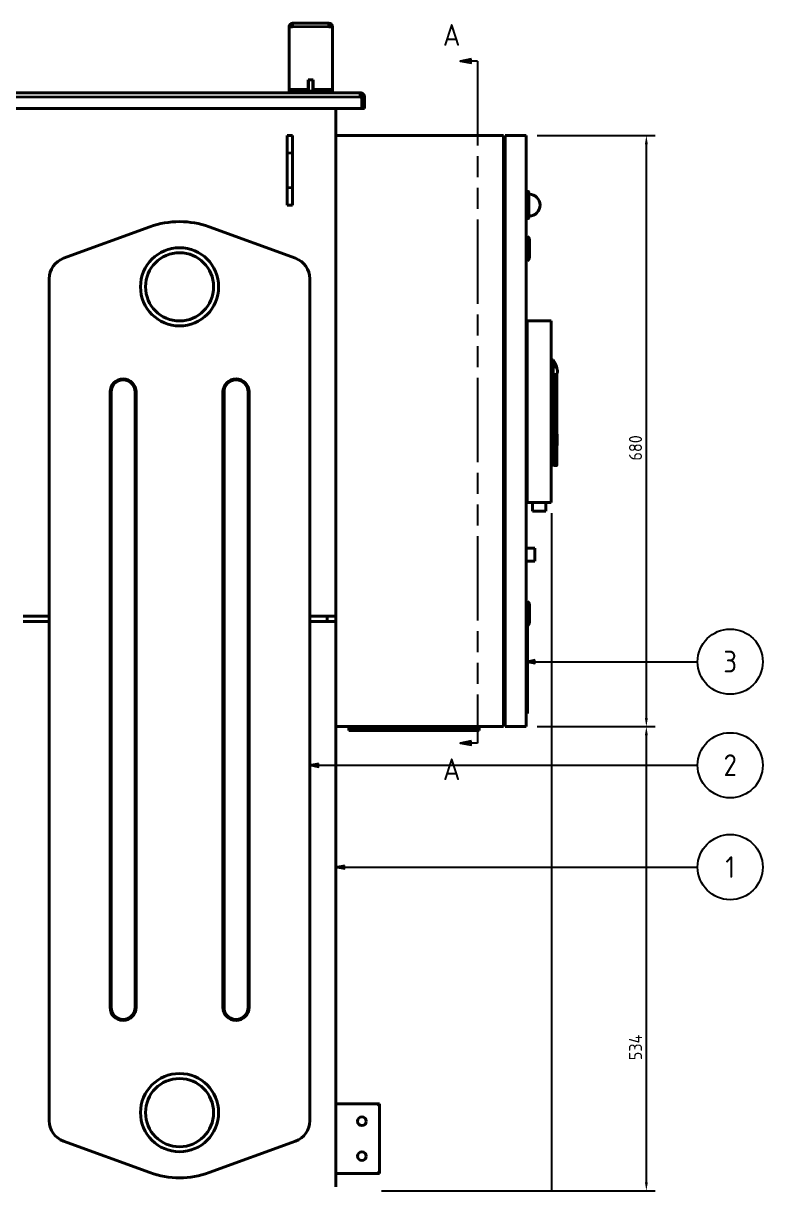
# Model space of a CAD drawing. Header units: millimetres. Extents: x 0 to 5945, y 0 to 4205.
# Drawn here: x 2806 to 3657, y 902 to 2238 of the extents above; entities that cross this region are included whole.
import ezdxf

# ---------------------------------------------------------------- set-up
doc = ezdxf.new("R2010")
doc.units = ezdxf.units.MM
doc.header["$LTSCALE"] = 5
doc.linetypes.add('CHAIN', pattern=[0.3543, 0.2362, -0.0295, 0.0591, -0.0295])
doc.linetypes.add('DOUBLE_DASH_CHAIN', pattern=[1.2403, 0.6614, -0.0827, 0.1654, -0.0827, 0.1654, -0.0827])
for name, color, linetype, lineweight in [('가시적인 것(ISO)', 3, 'Continuous', 40), ('가시적인 좁은 것(ISO)', 3, 'Continuous', 35), ('기호(ISO)', 5, 'Continuous', 25), ('단면선(ISO)', 7, 'CHAIN', 25), ('치수(ISO)', 2, 'Continuous', 25)]:
    doc.layers.add(name, color=color, linetype=linetype, lineweight=lineweight)
doc.styles.add('부품번호텍스트_PSTEK_POSCO', font='isocp.shx')
doc.styles.add('치수 텍스트_PSTEK_POSCO', font='isocp.shx')
doc.dimstyles.new('치수_PSTEK_POSCO', dxfattribs={"dimscale": 5, "dimtxt": 3, "dimasz": 2, "dimexe": 2, "dimexo": 2.5, "dimgap": 1, "dimtad": 1, "dimrnd": 1e-08, "dimdsep": 46, "dimtxsty": '치수 텍스트_PSTEK_POSCO', "dimcen": 0.09, "dimdle": 10, "dimclrd": 7, "dimclre": 7, "dimclrt": 2, "dimadec": 1, "dimazin": 2, "dimtfac": 1, "dimtmove": 0, "dimatfit": 3, "dimfxl": 0, "dimtolj": 1, "dimlwd": -1, "dimlwe": -1, "dimarcsym": 0})

# ---------------------------------------------------------------- blocks, each defined once
blk = doc.blocks.new('*D27')
at = {"layer": 'Defpoints', "color": 0, "transparency": 16777216}
for p in [(3385, 1428.8), (3523.4, 1428.8), (3206, 894.8)]:
    blk.add_point(p, dxfattribs=at)
at = {"layer": '치수(ISO)', "color": 7, "transparency": 16777216}
for p, q in [((3397.5, 1428.8), (3533.4, 1428.8)), ((3523.4, 904.8), (3523.4, 1418.8)), ((3218.5, 894.8), (3533.4, 894.8))]:
    blk.add_line(p, q, dxfattribs=at)
for points in [[(3521.7, 1418.8), (3525.1, 1418.8), (3523.4, 1428.8)], [(3521.7, 904.8), (3525.1, 904.8), (3523.4, 894.8)]]:
    blk.add_solid(points, dxfattribs=at)
at = {"layer": '치수(ISO)', "color": 2, "transparency": 16777216, "insert": (3510.9, 1045.1), "char_height": 15, "attachment_point": 4, "rotation": 90, "style": '치수 텍스트_PSTEK_POSCO'}
blk.add_mtext('\\A1;534', dxfattribs=at)
blk = doc.blocks.new('*D28')
at = {"layer": 'Defpoints', "color": 0, "transparency": 16777216}
for p in [(3385, 2108.8), (3523.4, 2108.8), (3385, 1428.8)]:
    blk.add_point(p, dxfattribs=at)
at = {"layer": '치수(ISO)', "color": 7, "transparency": 16777216}
for p, q in [((3397.5, 2108.8), (3533.4, 2108.8)), ((3523.4, 1438.8), (3523.4, 2098.8)), ((3397.5, 1428.8), (3533.4, 1428.8))]:
    blk.add_line(p, q, dxfattribs=at)
for points in [[(3521.7, 2098.8), (3525.1, 2098.8), (3523.4, 2108.8)], [(3521.7, 1438.8), (3525.1, 1438.8), (3523.4, 1428.8)]]:
    blk.add_solid(points, dxfattribs=at)
at = {"layer": '치수(ISO)', "color": 2, "transparency": 16777216, "insert": (3510.9, 1734.9), "char_height": 15, "attachment_point": 4, "rotation": 90, "style": '치수 텍스트_PSTEK_POSCO'}
blk.add_mtext('\\A1;680', dxfattribs=at)
blk = doc.blocks.new('2dTransSection0')
at = {"layer": '단면선(ISO)', "linetype": 'Continuous'}
for p, q in [((664.31, 439.4), (661.81, 438.9)), ((664.31, 438.9), (661.81, 438.9)), ((661.81, 438.9), (664.31, 438.4)), ((664.31, 438.4), (664.31, 439.4)), ((665.81, 438.9), (664.31, 438.9)), ((665.81, 438.9), (665.81, 434.99)), ((665.81, 285.88), (665.81, 281.97)), ((664.31, 282.47), (661.81, 281.97)), ((664.31, 281.97), (661.81, 281.97)), ((661.81, 281.97), (664.31, 281.47)), ((664.31, 281.47), (664.31, 282.47)), ((665.81, 281.97), (664.31, 281.97))]:
    blk.add_line(p, q, dxfattribs=at)
at = {"layer": '단면선(ISO)', "linetype": 'DOUBLE_DASH_CHAIN', "ltscale": 5.875072}
blk.add_line((665.81, 438.9), (665.81, 281.97), dxfattribs=at)
at = {"layer": '단면선(ISO)', "linetype": 'Continuous', "flags": 128}
for points in [[(664.31, 439.4), (661.81, 438.9), (664.31, 438.4), (664.31, 439.4)], [(664.31, 282.47), (661.81, 281.97), (664.31, 281.47), (664.31, 282.47)]]:
    blk.add_lwpolyline(points, dxfattribs=at)
at = {"layer": '단면선(ISO)'}
for points in [[(664.31, 439.4), (661.81, 438.9), (664.31, 438.4), (664.31, 439.4)], [(664.31, 282.47), (661.81, 281.97), (664.31, 281.47), (664.31, 282.47)]]:
    blk.add_solid(points, dxfattribs=at)
at = {"layer": '단면선(ISO)', "char_height": 5, "attachment_point": 7, "style": '부품번호텍스트_PSTEK_POSCO'}
for insert in [(657.83, 442.4), (657.83, 273.45)]:
    blk.add_mtext('A', dxfattribs=dict(at, insert=insert))
blk = doc.blocks.new('*D33')
at = {"layer": 'Defpoints', "color": 0, "transparency": 16777216}
for p in [(3414, 1686.8), (1759.5, 1105.8), (3414, 561.9)]:
    blk.add_point(p, dxfattribs=at)
at = {"layer": '치수(ISO)', "color": 7, "transparency": 16777216}
for p, q in [((3414, 1674.3), (3414, 551.9)), ((1759.5, 1093.3), (1759.5, 551.9)), ((1769.5, 561.9), (3404, 561.9))]:
    blk.add_line(p, q, dxfattribs=at)
for points in [[(1769.5, 563.6), (1769.5, 560.3), (1759.5, 561.9)], [(3404, 563.6), (3404, 560.3), (3414, 561.9)]]:
    blk.add_solid(points, dxfattribs=at)
at = {"layer": '치수(ISO)', "color": 2, "transparency": 16777216, "insert": (2560.9, 574.4), "char_height": 15, "attachment_point": 4, "style": '치수 텍스트_PSTEK_POSCO'}
blk.add_mtext('\\A1;1654.5', dxfattribs=at)

msp = doc.modelspace()

# ---------------------------------------------------------------- linework, layer by layer
at = {"layer": '가시적인 것(ISO)'}
for p, q in [((3115.9931, 2234.0118), (3111.9931, 2234.0118)), ((3111.9931, 2162.0118), (3111.9931, 2234.0118)), ((3115.9931, 2234.0118), (3115.9931, 2238.0118)), ((3115.9931, 2238.0118), (3157.9931, 2238.0118)), ((3157.9931, 2238.0118), (3157.9931, 2234.0118)), ((3161.9931, 2234.0118), (3157.9931, 2234.0118)), ((3161.9931, 2234.0118), (3161.9931, 2162.0118)), ((3139.9931, 2173.0118), (3133.9931, 2173.0118)), ((3133.9931, 2160.0118), (3133.9931, 2173.0118)), ((3139.9931, 2160.0118), (3139.9931, 2173.0118)), ((2447.9931, 2158.0118), (3193.9931, 2158.0118)), ((3111.9931, 2160.0118), (3111.9931, 2162.0118)), ((3114.9931, 2160.0118), (3111.9931, 2160.0118)), ((3111.9931, 2160.0118), (3111.9931, 2158.0118)), ((3114.9931, 2158.0118), (3114.9931, 2160.0118)), ((3114.9931, 2160.0118), (3158.9931, 2160.0118)), ((3161.9931, 2160.0118), (3158.9931, 2160.0118)), ((3158.9931, 2160.0118), (3158.9931, 2158.0118)), ((3161.9931, 2160.0118), (3161.9931, 2162.0118)), ((3161.9931, 2158.0118), (3161.9931, 2160.0118)), ((3195.7224, 2153.0118), (3193.9931, 2153.0118)), ((3195.7224, 2153.0118), (3195.7224, 2140.0118)), ((3195.7931, 2140.0118), (3195.7931, 2153.0118)), ((3195.7931, 2153.0118), (3198.9931, 2153.0118)), ((3198.9931, 2153.0118), (3198.9931, 2140.0118)), ((2446.2638, 2140.0118), (3195.7224, 2140.0118)), ((3165.9931, 2108.8118), (3165.9931, 2140.0118)), ((3195.7931, 2149.8118), (3195.7224, 2149.8118)), ((3195.7224, 2143.8118), (3195.7931, 2143.8118)), ((3198.9931, 2140.0118), (3195.7931, 2140.0118)), ((3109.9931, 2088.8118), (3109.9931, 2108.8118)), ((3115.9931, 2108.8118), (3109.9931, 2108.8118)), ((3115.9931, 2108.8118), (3115.9931, 2088.8118)), ((3165.9931, 2108.8118), (3165.9931, 1428.8118)), ((3165.9931, 2108.8118), (3358.9931, 2108.8118)), ((3358.9931, 2108.8118), (3358.9931, 1428.8118)), ((3360.9931, 1428.8118), (3360.9931, 2108.8118)), ((3360.9931, 2108.8118), (3384.9931, 2108.8118)), ((3384.9931, 1428.8118), (3384.9931, 2108.8118)), ((3109.9931, 2088.8118), (3109.9931, 2048.8118)), ((3115.9931, 2048.8118), (3115.9931, 2088.8118)), ((3358.9931, 2078.8118), (3360.9931, 2078.8118)), ((3109.9931, 2028.8118), (3109.9931, 2048.8118)), ((3115.9931, 2048.8118), (3115.9931, 2028.8118)), ((3387.7041, 2044.3921), (3384.9931, 2045.0652)), ((3387.7041, 2013.2315), (3387.7041, 2044.3921)), ((3387.9931, 2044.0118), (3387.7041, 2044.3921)), ((3387.9931, 2013.6118), (3387.9931, 2044.0118)), ((3387.9931, 2041.3118), (3388.5931, 2041.3118)), ((3109.9931, 2028.8118), (3115.9931, 2028.8118)), ((3387.7041, 2013.2315), (3384.9931, 2012.5584)), ((3387.9931, 2013.6118), (3387.7041, 2013.2315)), ((3387.9931, 2016.3118), (3388.5931, 2016.3118)), ((2951.7911, 2003.781), (2852.4426, 1967.6211)), ((3119.5436, 1967.6211), (3020.1951, 2003.781)), ((3384.9931, 1992.8118), (3386.4931, 1992.8118)), ((3386.4931, 1964.8118), (3386.4931, 1992.8118)), ((3388.9931, 1990.3118), (3386.4931, 1992.8118)), ((3358.9931, 1988.0728), (3360.9931, 1988.5398)), ((3359.5789, 1980.5948), (3358.9931, 1983.1242)), ((3360.8088, 1980.882), (3359.5789, 1980.5948)), ((3359.7059, 1988.3118), (3359.7084, 1988.3118)), ((3360.0165, 1988.3118), (3359.7084, 1988.3118)), ((3360.9885, 1979.3118), (3359.7152, 1979.3118)), ((3359.7152, 1978.3118), (3359.7152, 1979.3118)), ((3360.9885, 1978.3118), (3359.7152, 1978.3118)), ((3360.9931, 1980.9251), (3360.8088, 1980.882)), ((3360.9931, 1979.3118), (3360.9885, 1979.3118)), ((3360.9931, 1978.3118), (3360.9885, 1978.3118)), ((3388.9931, 1990.3118), (3388.9931, 1967.3118)), ((3358.9931, 1974.4994), (3359.5789, 1977.0287)), ((3358.9931, 1969.5508), (3360.9931, 1969.0837)), ((3360.8088, 1976.7415), (3359.5789, 1977.0287)), ((3359.7059, 1969.3118), (3359.7084, 1969.3118)), ((3360.0165, 1969.3118), (3359.7084, 1969.3118)), ((3360.9931, 1976.6985), (3360.8088, 1976.7415)), ((3384.9931, 1964.8118), (3386.4931, 1964.8118)), ((3388.9931, 1967.3118), (3386.4931, 1964.8118)), ((2835.9931, 1944.1288), (2835.9931, 975.4947)), ((3135.9931, 975.4947), (3135.9931, 1944.1288)), ((3385.9931, 1895.8118), (3413.9931, 1895.8118)), ((3385.9931, 1895.8118), (3385.9931, 1686.8118)), ((3413.9931, 1895.8118), (3413.9931, 1686.8118)), ((3384.9931, 1868.8118), (3385.9931, 1868.8118)), ((3416.2622, 1850.9628), (3413.9931, 1850.9628)), ((3416.2622, 1834.1765), (3416.2622, 1746.8226)), ((3420.4595, 1834.3839), (3420.4595, 1764.847)), ((3419.2146, 1746.8149), (3419.2146, 1826.8118)), ((2905.9931, 1105.8118), (2905.9931, 1813.8118)), ((2907.1849, 1105.8118), (2907.1849, 1813.8118)), ((2934.8014, 1813.8118), (2934.8014, 1105.8118)), ((2935.9931, 1813.8118), (2935.9931, 1105.8118)), ((3035.9931, 1105.8118), (3035.9931, 1813.8118)), ((3037.1849, 1105.8118), (3037.1849, 1813.8118)), ((3064.8014, 1813.8118), (3064.8014, 1105.8118)), ((3065.9931, 1813.8118), (3065.9931, 1105.8118)), ((3420.7008, 1752.6618), (3420.7008, 1764.9618)), ((3420.4595, 1752.7765), (3420.4595, 1730.2289)), ((3415.7622, 1732.1091), (3413.9931, 1732.1091)), ((3416.2622, 1735.6796), (3416.2622, 1730.2118)), ((3417.2622, 1729.2118), (3420.1395, 1729.2118)), ((3384.9931, 1713.8118), (3385.9931, 1713.8118)), ((3385.9931, 1686.8118), (3413.9931, 1686.8118)), ((3392.4931, 1686.8118), (3392.4931, 1676.8118)), ((3407.4931, 1686.8118), (3407.4931, 1676.8118)), ((3392.4931, 1676.8118), (3407.4931, 1676.8118)), ((3384.9931, 1634.3118), (3394.9931, 1634.3118)), ((3394.9931, 1619.3118), (3394.9931, 1634.3118)), ((3384.9931, 1619.3118), (3394.9931, 1619.3118)), ((3358.9931, 1568.0728), (3360.9931, 1568.5398)), ((3359.7059, 1568.3118), (3359.7084, 1568.3118)), ((3360.0165, 1568.3118), (3359.7084, 1568.3118)), ((3384.9931, 1572.8118), (3386.4931, 1572.8118)), ((3386.4931, 1544.8118), (3386.4931, 1572.8118)), ((3388.9931, 1570.3118), (3386.4931, 1572.8118)), ((3388.9931, 1570.3118), (3388.9931, 1547.3118)), ((2805.9931, 1555.8118), (2835.9931, 1555.8118)), ((3135.9931, 1555.8118), (3155.9931, 1555.8118)), ((3165.9931, 1555.8118), (3155.9931, 1555.8118)), ((3155.9931, 1555.8118), (3155.9931, 1549.8118)), ((3359.5789, 1560.5948), (3358.9931, 1563.1242)), ((3358.9931, 1554.4994), (3359.5789, 1557.0287)), ((3360.8088, 1560.882), (3359.5789, 1560.5948)), ((3360.8088, 1556.7415), (3359.5789, 1557.0287)), ((3360.9885, 1559.3118), (3359.7152, 1559.3118)), ((3359.7152, 1558.3118), (3359.7152, 1559.3118)), ((3360.9885, 1558.3118), (3359.7152, 1558.3118)), ((3360.9931, 1560.9251), (3360.8088, 1560.882)), ((3360.9931, 1556.6985), (3360.8088, 1556.7415)), ((3360.9931, 1559.3118), (3360.9885, 1559.3118)), ((3360.9931, 1558.3118), (3360.9885, 1558.3118)), ((2805.9931, 1549.8118), (2835.9931, 1549.8118)), ((3135.9931, 1549.8118), (3155.9931, 1549.8118)), ((3155.9931, 1549.8118), (3165.9931, 1549.8118)), ((3358.9931, 1549.5508), (3360.9931, 1549.0837)), ((3359.7059, 1549.3118), (3359.7084, 1549.3118)), ((3360.0165, 1549.3118), (3359.7084, 1549.3118)), ((3384.9931, 1544.8118), (3386.4931, 1544.8118)), ((3388.9931, 1547.3118), (3386.4931, 1544.8118)), ((3386.4931, 1443.8118), (3386.4931, 1544.8118)), ((3386.5031, 1544.8218), (3386.5031, 1453.8118)), ((3358.9931, 1458.8118), (3360.9931, 1458.8118)), ((3386.4931, 1443.8118), (3384.9931, 1443.8118)), ((3386.4931, 1453.8118), (3386.5031, 1453.8118)), ((3386.4931, 1448.8118), (3386.5031, 1448.8118)), ((3386.5031, 1453.8118), (3386.5031, 1448.8118)), ((3165.9931, 899.3118), (3165.9931, 1428.8118)), ((3165.9931, 1428.8118), (3358.9931, 1428.8118)), ((3180.9931, 1425.8118), (3180.9931, 1428.8118)), ((3180.9931, 1425.8118), (3330.9931, 1425.8118)), ((3180.9931, 1425.8118), (3180.9931, 1424.2118)), ((3180.9931, 1424.2118), (3183.9931, 1424.2118)), ((3183.9931, 1424.2118), (3183.9931, 1425.8118)), ((3327.9931, 1425.8118), (3183.9931, 1425.8118)), ((3183.9931, 1424.2118), (3327.9931, 1424.2118)), ((3327.9931, 1425.8118), (3327.9931, 1424.2118)), ((3327.9931, 1424.2118), (3330.9931, 1424.2118)), ((3330.9931, 1425.8118), (3330.9931, 1428.8118)), ((3330.9931, 1424.2118), (3330.9931, 1425.8118)), ((3384.9931, 1428.8118), (3360.9931, 1428.8118)), ((3165.9931, 994.8118), (3212.9931, 994.8118)), ((3213.4931, 994.8118), (3212.9931, 994.8118)), ((3213.4931, 994.8118), (3215.9931, 994.8118)), ((3215.9931, 994.8118), (3215.9931, 991.8118)), ((3215.9931, 917.8118), (3215.9931, 991.8118)), ((2852.4426, 952.0024), (2951.7911, 915.8425)), ((3020.1951, 915.8425), (3119.5436, 952.0024)), ((3165.9931, 914.8118), (3212.9931, 914.8118)), ((3212.9931, 914.8118), (3213.4931, 914.8118)), ((3215.9931, 914.8118), (3213.4931, 914.8118)), ((3215.9931, 917.8118), (3215.9931, 914.8118))]:
    msp.add_line(p, q, dxfattribs=at)
for centre, radius in [((2985.9931, 1934.8118), 45), ((2985.9931, 1934.8118), 39.2265), ((2985.9931, 984.8118), 45), ((2985.9931, 984.8118), 39.2265), ((3195.9931, 974.8118), 5), ((3195.9931, 934.8118), 5)]:
    msp.add_circle(centre, radius, dxfattribs=at)
for centre, radius, start, end in [((3115.9931, 2234.0118), 4, 90, 180), ((3115.9931, 2234.0118), 2, 90, 180), ((3157.9931, 2234.0118), 4, 0, 90), ((3157.9931, 2234.0118), 2, 0, 90), ((3388.5931, 2028.8118), 12.5, 270, 90), ((2985.9931, 1909.8118), 100, 70, 110), ((2860.9931, 1944.1288), 25, 110, 180), ((3110.9931, 1944.1288), 25, 0, 70), ((3385.2303, 1832.2876), 36.218, 17.1715826, 31.0397636), ((3391.3431, 1834.1765), 29.82, 4.3373602, 17.1715826), ((2920.9931, 1813.8118), 15, 0, 180), ((2920.9931, 1813.8118), 13.8082, 0, 180), ((3050.9931, 1813.8118), 15, 0, 180), ((3050.9931, 1813.8118), 13.8082, 0, 180), ((3420.2008, 1764.9618), 0.5, 0, 58.841471), ((3420.2008, 1752.6618), 0.5, 301.1584721, 0), ((3396.2995, 1746.9314), 22.9153, 330.4303329, 359.708504), ((3417.2622, 1730.2118), 1, 180, 270), ((2920.9931, 1105.8118), 15, 180, 0), ((2920.9931, 1105.8118), 13.8082, 180, 0), ((3050.9931, 1105.8118), 15, 180, 0), ((3050.9931, 1105.8118), 13.8082, 180, 0), ((3212.9931, 991.8118), 3, 0, 90), ((2860.9931, 975.4947), 25, 180, 250), ((3110.9931, 975.4947), 25, 290, 0), ((2985.9931, 1009.8118), 100, 250, 290), ((3212.9931, 917.8118), 3, 270, 0)]:
    msp.add_arc(centre, radius, start, end, dxfattribs=at)
for points, knots in [([(3193.9931, 2158.0118), (3193.9931, 2157.7228), (3193.9931, 2157.2893), (3193.9931, 2156.107), (3193.9931, 2155.7153), (3193.9931, 2155.277), (3193.9931, 2154.8118)], [0, 0, 0, 0, 0.5750445893, 0.5750445893, 0.5750445893, 0.7655533801, 0.7655533801, 0.7655533801, 0.7655533801]), ([(3193.9931, 2158.0118), (3195.4986, 2158.0118), (3196.988, 2157.2893), (3197.9199, 2156.107), (3198.2287, 2155.7153), (3198.4783, 2155.277), (3198.6579, 2154.8118)], [0, 0, 0, 0, 0.5750445894, 0.5750445894, 0.5750445894, 0.7655533801, 0.7655533801, 0.7655533801, 0.7655533801]), ([(3195.7931, 2153.0118), (3195.7931, 2153.7114), (3195.345, 2154.3909), (3194.7018, 2154.6664), (3194.4786, 2154.762), (3194.2359, 2154.8118), (3193.9931, 2154.8118)], [-1, -1, -1, -1, -0.257620627, -0.257620627, -0.257620627, 0, 0, 0, 0]), ([(3416.2622, 1841.8767), (3416.2622, 1842.9611), (3416.2622, 1844.0007), (3416.2622, 1845.9416), (3416.2622, 1846.8396), (3416.2622, 1848.0376), (3416.2622, 1848.4114), (3416.2623, 1849.273), (3416.2622, 1849.7228), (3416.2622, 1850.2806), (3416.2622, 1850.4465), (3416.2623, 1850.7366), (3416.2622, 1850.8608), (3416.2622, 1850.9628)], [-1.437387601, -1.437387601, -1.437387601, -1.437387601, -1.077997962, -1.077997962, -0.718291007, -0.718291007, -0.538641982, -0.538641982, -0.269197769, -0.269197769, -0.134517837, -0.134517837, -0.000001, -0.000001, -0.000001, -0.000001]), ([(3416.2622, 1834.1765), (3416.2622, 1835.4993), (3416.2622, 1836.8238), (3416.2622, 1838.7649), (3416.2622, 1839.4043), (3416.2622, 1840.66), (3416.2622, 1841.2765), (3416.2622, 1841.8767)], [-0.7941828245, -0.7941828245, -0.7941828245, -0.7941828245, -0.3970604794, -0.3970604794, -0.1985164002, -0.1985164002, -0.000001, -0.000001, -0.000001, -0.000001]), ([(3420.3679, 1834.0879), (3420.1365, 1833.3393), (3419.8928, 1832.4441), (3419.5003, 1830.5164), (3419.3454, 1829.4616), (3419.2335, 1827.8669), (3419.2146, 1827.3383), (3419.2146, 1826.8118)], [0, 0, 0, 0, 0.3390208391, 0.3390208391, 0.6669325087, 0.6669325087, 0.8249051209, 0.8249051209, 0.8249051209, 0.8249051209]), ([(3421.0662, 1836.324), (3420.9688, 1836.0149), (3420.8203, 1835.543), (3420.553, 1834.6854), (3420.4635, 1834.3972), (3420.3679, 1834.0879)], [0, 0, 0, 0, 0.3156978564, 0.3156978564, 0.4551178764, 0.4551178764, 0.4551178764, 0.4551178764]), ([(3420.4595, 1752.7765), (3420.3806, 1753.1074), (3420.2821, 1753.5476), (3420.0745, 1754.6359), (3419.9521, 1755.3921), (3419.7779, 1757.0539), (3419.729, 1757.9597), (3419.729, 1758.8118), (3419.729, 1759.6638), (3419.7779, 1760.5697), (3419.9521, 1762.2314), (3420.0745, 1762.9877), (3420.2821, 1764.076), (3420.3806, 1764.5162), (3420.4595, 1764.847)], [-0.721518367, -0.721518367, -0.721518367, -0.721518367, -0.511214098, -0.511214098, -0.255607049, -0.255607049, 0, 0, 0, 0.255607049, 0.255607049, 0.511214098, 0.511214098, 0.721518367, 0.721518367, 0.721518367, 0.721518367]), ([(3416.2622, 1735.7322), (3416.2622, 1736.4326), (3416.2622, 1737.2113), (3416.2622, 1738.9001), (3416.2622, 1739.8054), (3416.2622, 1741.7096), (3416.2622, 1742.7027), (3416.2622, 1744.2305), (3416.2622, 1744.7452), (3416.2623, 1745.7809), (3416.2622, 1746.3018), (3416.2622, 1746.8226)], [-1.252209251, -1.252209251, -1.252209251, -1.252209251, -0.938968243, -0.938968243, -0.625761455, -0.625761455, -0.312628502, -0.312628502, -0.156249301, -0.156249301, -0.000001, -0.000001, -0.000001, -0.000001]), ([(3415.7622, 1735.3649), (3415.8134, 1735.3679), (3415.8678, 1735.3784), (3415.949, 1735.4051), (3415.9754, 1735.4157), (3416.0392, 1735.4457), (3416.0751, 1735.4671), (3416.1549, 1735.5257), (3416.1951, 1735.5666), (3416.2488, 1735.652), (3416.2622, 1735.6937), (3416.2622, 1735.7322)], [-0.07078120055, -0.07078120055, -0.07078120055, -0.07078120055, -0.05546196354, -0.05546196354, -0.04764297694, -0.04764297694, -0.03547688558, -0.03547688558, -0.01721739394, -0.01721739394, -0.00000104225, -0.00000104225, -0.00000104225, -0.00000104225]), ([(3415.7622, 1732.1091), (3415.8268, 1732.1091), (3415.8918, 1732.1217), (3415.9522, 1732.1466), (3416.0127, 1732.1714), (3416.0687, 1732.2085), (3416.1153, 1732.255), (3416.1619, 1732.3015), (3416.1992, 1732.3574), (3416.2243, 1732.418), (3416.2493, 1732.4785), (3416.2622, 1732.5439), (3416.2622, 1732.6091)], [0, 0, 0, 0, 0.25, 0.25, 0.25, 0.5, 0.5, 0.5, 0.75, 0.75, 0.75, 1, 1, 1, 1]), ([(3416.2622, 1735.6796), (3416.2622, 1735.6292), (3416.2622, 1735.5784), (3416.2622, 1735.5275), (3416.2622, 1735.4053), (3416.2622, 1735.2818), (3416.2622, 1735.1577), (3416.2622, 1735.102), (3416.2622, 1735.0462), (3416.2622, 1734.9904), (3416.2622, 1734.8581), (3416.2622, 1734.7255), (3416.2622, 1734.594), (3416.2622, 1734.5463), (3416.2622, 1734.4987), (3416.2622, 1734.4513), (3416.2622, 1734.3131), (3416.2622, 1734.1768), (3416.2622, 1734.0454), (3416.2622, 1734.0078), (3416.2622, 1733.9705), (3416.2622, 1733.9338), (3416.2622, 1733.7981), (3416.2622, 1733.6688), (3416.2622, 1733.5488), (3416.2622, 1733.5226), (3416.2622, 1733.497), (3416.2622, 1733.4717), (3416.2622, 1733.3499), (3416.2622, 1733.239), (3416.2622, 1733.1416), (3416.2622, 1733.1262), (3416.2622, 1733.1111), (3416.2622, 1733.0963), (3416.2622, 1732.9988), (3416.2622, 1732.9164), (3416.2622, 1732.8424), (3416.2622, 1732.8346), (3416.2622, 1732.8269), (3416.2622, 1732.8192), (3416.2622, 1732.7437), (3416.2622, 1732.6765), (3416.2622, 1732.619), (3416.2622, 1732.6157), (3416.2622, 1732.6123), (3416.2622, 1732.6091)], [0.0890031704, 0.0890031704, 0.0890031704, 0.0890031704, 0.125, 0.125, 0.125, 0.2112975351, 0.2112975351, 0.2112975351, 0.25, 0.25, 0.25, 0.3417092479, 0.3417092479, 0.3417092479, 0.375, 0.375, 0.375, 0.4721806744, 0.4721806744, 0.4721806744, 0.5, 0.5, 0.5, 0.6026523465, 0.6026523465, 0.6026523465, 0.625, 0.625, 0.625, 0.7329148, 0.7329148, 0.7329148, 0.75, 0.75, 0.75, 0.8630816372, 0.8630816372, 0.8630816372, 0.875, 0.875, 0.875, 0.9931297248, 0.9931297248, 0.9931297248, 1, 1, 1, 1]), ([(3420.4595, 1729.3277), (3420.4471, 1729.3174), (3420.4342, 1729.3076), (3420.3805, 1729.2711), (3420.3356, 1729.2493), (3420.2409, 1729.2196), (3420.1899, 1729.2118), (3420.1395, 1729.2118)], [0, 0, 0, 0, 0.00483601772, 0.00483601772, 0.01948512563, 0.01948512563, 0.03461617554, 0.03461617554, 0.03461617554, 0.03461617554]), ([(3420.4595, 1729.3277), (3420.4595, 1729.3282), (3420.4595, 1729.3289), (3420.4595, 1729.3348), (3420.4595, 1729.3452), (3420.4595, 1729.3598), (3420.4595, 1729.3787), (3420.4595, 1729.4016), (3420.4595, 1729.4282), (3420.4595, 1729.4583), (3420.4595, 1729.4917), (3420.4595, 1729.5279), (3420.4595, 1729.5666), (3420.4595, 1729.6073), (3420.4595, 1729.6497), (3420.4595, 1729.6933), (3420.4595, 1729.7375), (3420.4595, 1729.7818), (3420.4595, 1729.8257), (3420.4595, 1729.8685), (3420.4595, 1729.9102), (3420.4595, 1729.9512), (3420.4595, 1729.9907), (3420.4595, 1730.0289), (3420.4595, 1730.0661), (3420.4595, 1730.1031), (3420.4595, 1730.1408), (3420.4595, 1730.1826), (3420.4595, 1730.2131), (3420.4595, 1730.2289)], [0.5017582975, 0.5017582975, 0.5017582975, 0.5017582975, 0.5185185185, 0.537037037, 0.5555555556, 0.5740740741, 0.5925925926, 0.6111111111, 0.6296296296, 0.6481481481, 0.6666666667, 0.6851851852, 0.7037037037, 0.7222222222, 0.7407407407, 0.7592592593, 0.7777777778, 0.7962962963, 0.8148148148, 0.8333333333, 0.8518518519, 0.8703703704, 0.8888888889, 0.9074074074, 0.9259259259, 0.9444444444, 0.962962963, 0.9814814815, 1, 1, 1, 1])]:
    msp.add_open_spline(points, degree=3, knots=knots, dxfattribs=at)
for points in [[(3193.9931, 2154.8118), (3193.9931, 2154.2392), (3193.9931, 2153.6256), (3193.9931, 2153.0118)], [(3198.6579, 2154.8118), (3198.8788, 2154.2392), (3198.9931, 2153.6256), (3198.9931, 2153.0118)], [(3359.7152, 1979.3118), (3359.7152, 1979.7429), (3359.6692, 1980.174), (3359.5789, 1980.5948)], [(3359.5789, 1977.0287), (3359.6692, 1977.4495), (3359.7152, 1977.8806), (3359.7152, 1978.3118)], [(3359.7084, 1988.3118), (3359.7085, 1988.2872), (3359.7057, 1988.2626), (3359.6999, 1988.2378)], [(3359.7084, 1969.3118), (3359.7085, 1969.3364), (3359.7057, 1969.361), (3359.6999, 1969.3857)], [(3421.0777, 1836.4316), (3421.081, 1836.3968), (3421.0769, 1836.3593), (3421.066, 1836.324)], [(3420.1395, 1729.2118), (3420.1395, 1729.2118), (3420.1395, 1729.2118), (3420.1395, 1729.2118)], [(3359.7084, 1568.3118), (3359.7085, 1568.2872), (3359.7057, 1568.2626), (3359.6999, 1568.2378)], [(3359.7152, 1559.3118), (3359.7152, 1559.7429), (3359.6692, 1560.174), (3359.5789, 1560.5948)], [(3359.5789, 1557.0287), (3359.6692, 1557.4495), (3359.7152, 1557.8806), (3359.7152, 1558.3118)], [(3359.7084, 1549.3118), (3359.7085, 1549.3364), (3359.7057, 1549.361), (3359.6999, 1549.3857)]]:
    msp.add_open_spline(points, degree=3, dxfattribs=at)
at = {"layer": '가시적인 좁은 것(ISO)'}
for p, q in [((3157.9931, 2234.0118), (3115.9931, 2234.0118)), ((3134.5921, 2173.0118), (3134.5921, 2160.0118)), ((3139.3941, 2160.0118), (3139.3941, 2173.0118)), ((3193.9931, 2153.0118), (2447.9931, 2153.0118)), ((3111.9931, 2162.0118), (3133.9931, 2162.0118)), ((3139.9931, 2162.0118), (3161.9931, 2162.0118)), ((3198.6579, 2154.8118), (3193.9931, 2154.8118)), ((3109.9931, 2088.8118), (3115.9931, 2088.8118)), ((3115.9931, 2048.8118), (3109.9931, 2048.8118)), ((3388.5931, 2016.3118), (3388.5931, 2041.3118)), ((3416.2622, 1841.8767), (3413.9931, 1841.8767)), ((3416.2622, 1834.1765), (3413.9931, 1834.1765)), ((3416.2622, 1841.8767), (3419.8339, 1842.9804)), ((3416.2622, 1834.1765), (3420.3696, 1834.1765)), ((3419.1888, 1746.8149), (3419.1888, 1826.8118)), ((3419.2146, 1826.8118), (3419.1888, 1826.8118)), ((2905.9931, 1813.8118), (2907.1849, 1813.8118)), ((2935.9931, 1813.8118), (2934.8014, 1813.8118)), ((3035.9931, 1813.8118), (3037.1849, 1813.8118)), ((3065.9931, 1813.8118), (3064.8014, 1813.8118)), ((3420.2008, 1753.9741), (3420.2008, 1763.6495)), ((3416.2622, 1746.8226), (3413.9931, 1746.8226)), ((3417.2622, 1737.6752), (3417.2622, 1729.2118)), ((3418.5565, 1738.4618), (3417.5922, 1738.4618)), ((3418.5565, 1741.4781), (3418.5565, 1738.4618)), ((3418.5565, 1738.4618), (3419.0248, 1738.4618)), ((3419.0248, 1743.9864), (3419.0248, 1738.4618)), ((3419.2146, 1746.8149), (3419.1888, 1746.8149)), ((2905.9931, 1105.8118), (2907.1849, 1105.8118)), ((2935.9931, 1105.8118), (2934.8014, 1105.8118)), ((3035.9931, 1105.8118), (3037.1849, 1105.8118)), ((3065.9931, 1105.8118), (3064.8014, 1105.8118)), ((3213.4931, 994.8118), (3213.4931, 994.7698)), ((3213.4931, 914.8537), (3213.4931, 914.8118))]:
    msp.add_line(p, q, dxfattribs=at)
msp.add_arc((3396.2995, 1746.9314), 22.8896, 330.7072187, 359.7081759, dxfattribs=at)
for centre, major_axis, ratio, start_param, end_param in [((3420.0813, 1834.1765), (0.2866, -0.0886), 0.717119707, 6.28318517, 6.690123993), ((3396.2533, 1746.885), (-25.0898, 0.0745), 0.000198744, 2.493928492, 2.724173573)]:
    msp.add_ellipse(centre, major_axis=major_axis, ratio=ratio, start_param=start_param, end_param=end_param, dxfattribs=at)
for points, knots in [([(3419.1888, 1826.8118), (3419.1888, 1827.0993), (3419.1944, 1827.383), (3419.205, 1827.6623), (3419.2155, 1827.9416), (3419.2311, 1828.2165), (3419.2515, 1828.4886), (3419.2719, 1828.7608), (3419.2971, 1829.0302), (3419.3254, 1829.2888), (3419.3538, 1829.5474), (3419.3854, 1829.7953), (3419.4209, 1830.0438), (3419.4564, 1830.2923), (3419.4959, 1830.5415), (3419.5414, 1830.8005), (3419.5869, 1831.0595), (3419.6383, 1831.3283), (3419.6959, 1831.6032), (3419.7534, 1831.8782), (3419.8171, 1832.1592), (3419.8867, 1832.4444), (3419.9563, 1832.7295), (3420.0319, 1833.0187), (3420.1128, 1833.3088), (3420.1937, 1833.5989), (3420.28, 1833.89), (3420.3696, 1834.1765)], [0, 0, 0, 0, 0.111111111, 0.111111111, 0.111111111, 0.222222222, 0.222222222, 0.222222222, 0.333333333, 0.333333333, 0.333333333, 0.444444444, 0.444444444, 0.444444444, 0.555555556, 0.555555556, 0.555555556, 0.666666667, 0.666666667, 0.666666667, 0.777777778, 0.777777778, 0.777777778, 0.888888889, 0.888888889, 0.888888889, 1, 1, 1, 1]), ([(3420.3696, 1834.1765), (3420.4766, 1834.5219), (3420.5744, 1834.8351), (3420.6618, 1835.1154), (3420.6764, 1835.1622), (3420.6907, 1835.2081), (3420.7047, 1835.2531), (3420.7746, 1835.4774), (3420.838, 1835.6798), (3420.8961, 1835.8625), (3420.919, 1835.9347), (3420.9411, 1836.0039), (3420.9622, 1836.0699), (3421.0052, 1836.2043), (3421.044, 1836.3253), (3421.0776, 1836.4317)], [0.0000000018, 0.0000000018, 0.0000000018, 0.0000000018, 0.3333333333, 0.3333333333, 0.3333333333, 0.3890388494, 0.3890388494, 0.3890388494, 0.6666666667, 0.6666666667, 0.6666666667, 0.7764005584, 0.7764005584, 0.7764005584, 0.9999969535, 0.9999969535, 0.9999969535, 0.9999969535]), ([(3418.5565, 1738.4618), (3418.5565, 1737.9093), (3418.5743, 1737.3522), (3418.6093, 1736.7999), (3418.6098, 1736.7916), (3418.6104, 1736.7832), (3418.6109, 1736.7749), (3418.6459, 1736.2311), (3418.6976, 1735.6919), (3418.7633, 1735.1669), (3418.7653, 1735.1509), (3418.7673, 1735.1349), (3418.7693, 1735.119), (3418.8347, 1734.6028), (3418.9134, 1734.1009), (3418.9996, 1733.6262), (3419.0036, 1733.6042), (3419.0076, 1733.5822), (3419.0116, 1733.5603), (3419.0971, 1733.0954), (3419.1895, 1732.6574), (3419.2822, 1732.2546), (3419.288, 1732.2292), (3419.2939, 1732.204), (3419.2997, 1732.1789), (3419.391, 1731.7869), (3419.4824, 1731.429), (3419.5688, 1731.1085), (3419.5757, 1731.0829), (3419.5826, 1731.0574), (3419.5895, 1731.0322), (3419.6737, 1730.7228), (3419.7529, 1730.4495), (3419.8232, 1730.2144), (3419.8301, 1730.1914), (3419.8369, 1730.1689), (3419.8436, 1730.1466), (3419.9111, 1729.9227), (3419.9697, 1729.7363), (3420.0162, 1729.5907), (3420.0216, 1729.5739), (3420.0268, 1729.5576), (3420.0318, 1729.5418), (3420.0748, 1729.408), (3420.1058, 1729.3139), (3420.1231, 1729.2614), (3420.1254, 1729.2543), (3420.1275, 1729.248), (3420.1294, 1729.2424), (3420.1361, 1729.222), (3420.1395, 1729.2118), (3420.1395, 1729.2118)], [0, 0, 0, 0, 0.0588235294, 0.0588235294, 0.0588235294, 0.0597082417, 0.0597082417, 0.0597082417, 0.1176470588, 0.1176470588, 0.1176470588, 0.1194131048, 0.1194131048, 0.1194131048, 0.1764705882, 0.1764705882, 0.1764705882, 0.1791177789, 0.1791177789, 0.1791177789, 0.2352941176, 0.2352941176, 0.2352941176, 0.2388316973, 0.2388316973, 0.2388316973, 0.2941176471, 0.2941176471, 0.2941176471, 0.2985476935, 0.2985476935, 0.2985476935, 0.3529411765, 0.3529411765, 0.3529411765, 0.358250276, 0.358250276, 0.358250276, 0.4117647059, 0.4117647059, 0.4117647059, 0.4179581443, 0.4179581443, 0.4179581443, 0.4705882353, 0.4705882353, 0.4705882353, 0.4776708993, 0.4776708993, 0.4776708993, 0.5035838928, 0.5035838928, 0.5035838928, 0.5035838928]), ([(3419.0248, 1738.4618), (3419.0248, 1737.9576), (3419.0413, 1737.4584), (3419.0739, 1736.9606), (3419.1065, 1736.4628), (3419.1552, 1735.9663), (3419.2176, 1735.4822), (3419.28, 1734.9981), (3419.356, 1734.5262), (3419.4403, 1734.0777), (3419.5245, 1733.6293), (3419.617, 1733.2042), (3419.7111, 1732.8112), (3419.8052, 1732.4183), (3419.9008, 1732.0575), (3419.9926, 1731.7324), (3420.0843, 1731.4072), (3420.1721, 1731.1176), (3420.2511, 1730.8665), (3420.3302, 1730.6153), (3420.4007, 1730.4026), (3420.4595, 1730.2289)], [0, 0, 0, 0, 0.142857143, 0.142857143, 0.142857143, 0.285714286, 0.285714286, 0.285714286, 0.428571429, 0.428571429, 0.428571429, 0.571428571, 0.571428571, 0.571428571, 0.714285714, 0.714285714, 0.714285714, 0.857142857, 0.857142857, 0.857142857, 1, 1, 1, 1]), ([(3415.7622, 1735.3649), (3415.7622, 1735.0788), (3415.7622, 1734.4377), (3415.7622, 1733.5324), (3415.7622, 1732.674), (3415.7622, 1732.2672), (3415.7622, 1732.1091)], [0, 0, 0, 0, 0.176054506, 0.416339015, 0.683432892, 1, 1, 1, 1])]:
    msp.add_open_spline(points, degree=3, knots=knots, dxfattribs=at)
at = {"layer": '기호(ISO)', "color": 7}
for p, q in [((3394.9931, 1505.5454), (3384.9931, 1503.5454)), ((3394.9931, 1503.5454), (3384.9931, 1503.5454)), ((3384.9931, 1503.5454), (3394.9931, 1501.5454)), ((3394.9931, 1501.5454), (3394.9931, 1505.5454)), ((3394.9931, 1503.5454), (3582.4307, 1503.5454)), ((3145.9931, 1386.3931), (3135.9931, 1384.3931)), ((3145.9931, 1384.3931), (3135.9931, 1384.3931)), ((3135.9931, 1384.3931), (3145.9931, 1382.3931)), ((3145.9931, 1382.3931), (3145.9931, 1386.3931)), ((3145.9931, 1384.3931), (3582.4307, 1384.3931)), ((3175.9931, 1269.2674), (3165.9931, 1267.2674)), ((3175.9931, 1267.2674), (3165.9931, 1267.2674)), ((3165.9931, 1267.2674), (3175.9931, 1265.2674)), ((3175.9931, 1265.2674), (3175.9931, 1269.2674)), ((3175.9931, 1267.2674), (3582.4307, 1267.2674))]:
    msp.add_line(p, q, dxfattribs=at)
at = {"layer": '기호(ISO)', "color": 7, "flags": 128}
for points in [[(3394.9932, 1505.5454), (3384.993, 1503.5454), (3394.9932, 1501.5454), (3394.9932, 1505.5454)], [(3145.993, 1386.3931), (3135.9932, 1384.393), (3145.993, 1382.3931), (3145.993, 1386.3931)], [(3175.9932, 1269.2674), (3165.9931, 1267.2673), (3175.9932, 1265.2674), (3175.9932, 1269.2674)]]:
    msp.add_lwpolyline(points, dxfattribs=at)
at = {"layer": '기호(ISO)'}
for centre in [(3619.9307, 1503.5454), (3619.9307, 1384.3931), (3619.9307, 1267.2674)]:
    msp.add_circle(centre, 37.5, dxfattribs=at)
at = {"layer": '기호(ISO)', "color": 7}
for points in [[(3394.9932, 1505.5454), (3384.993, 1503.5454), (3394.9932, 1501.5454), (3394.9932, 1505.5454)], [(3145.993, 1386.3931), (3135.9932, 1384.393), (3145.993, 1382.3931), (3145.993, 1386.3931)], [(3175.9932, 1269.2674), (3165.9931, 1267.2673), (3175.9932, 1265.2674), (3175.9932, 1269.2674)]]:
    msp.add_solid(points, dxfattribs=at)

# ---------------------------------------------------------------- block references
at = {"layer": '단면선(ISO)', "xscale": 5, "yscale": 5, "zscale": 5}
msp.add_blockref('2dTransSection0', (0, 0), dxfattribs=at)

# ---------------------------------------------------------------- texts
at = {"layer": '기호(ISO)', "color": 7, "char_height": 25, "attachment_point": 5, "style": '부품번호텍스트_PSTEK_POSCO'}
for s, insert in [('3', (3619.9307, 1503.6646)), ('2', (3619.9307, 1384.5123)), ('1', (3619.9307, 1267.2674))]:
    msp.add_mtext(s, dxfattribs=dict(at, insert=insert))

# ---------------------------------------------------------------- dimensions: what is measured, and where the dimension line sits
at = {"layer": '치수(ISO)', "color": 7}
for base, p1, p2, picture, middle in [((3523.399, 2108.8118), (3384.9931, 1428.8118), (3384.9931, 2108.8118), '*D28', (3523.399, 1748.8118)), ((3523.399, 1428.8118), (3205.9931, 894.8118), (3384.9931, 1428.8118), '*D27', (3523.399, 1059.3118))]:
    dim = msp.add_linear_dim(base=base, p1=p1, p2=p2, angle=90, dimstyle='치수_PSTEK_POSCO', override={"dimdec": 2, "dimtp": 0, "dimtm": 0, "dimtdec": 2, "dimtofl": 0, "dimatfit": 1}, dxfattribs=at)
    dim.commit()
    dim.dimension.update_dxf_attribs({"geometry": picture, "text_midpoint": middle, "dimtype": 160})
dim = msp.add_linear_dim(base=(3413.9931, 561.9392), p1=(1759.4931, 1105.8118), p2=(3413.9931, 1686.8118), dimstyle='치수_PSTEK_POSCO', override={"dimdec": 2, "dimtp": 0, "dimtm": 0, "dimtdec": 2, "dimtofl": 0, "dimatfit": 1}, dxfattribs=at)
dim.commit()
dim.dimension.update_dxf_attribs({"geometry": '*D33', "text_midpoint": (2586.7431, 561.9392), "dimtype": 160})

doc.saveas('drawing.dxf')
